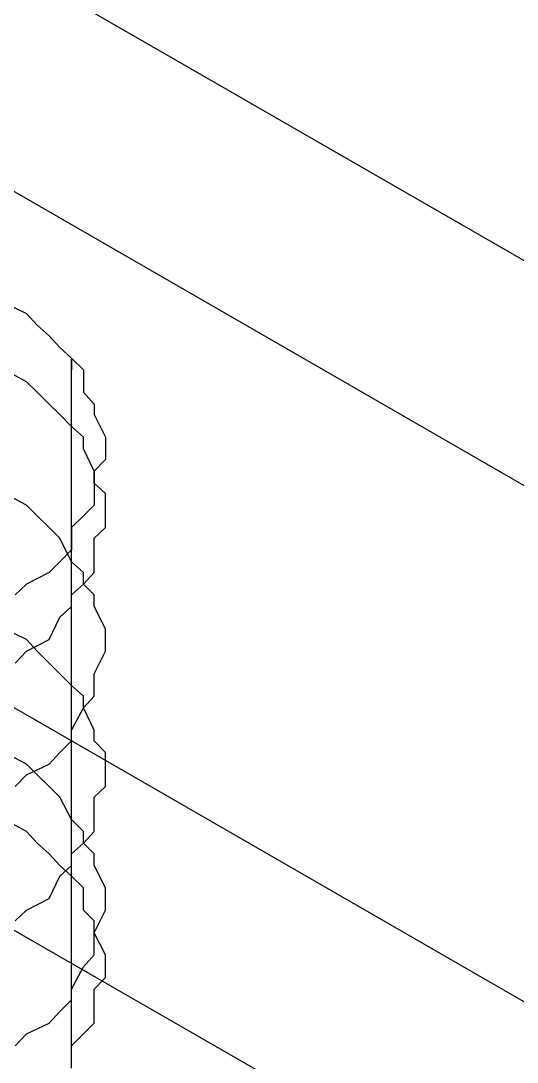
# Model space of a CAD drawing. Header units: millimetres. Extents: x 0 to 2112, y 8 to 1252.
# Drawn here: x 1192.81 to 1204.42, y 357.24 to 381.61 of the extents above; entities that cross this region are included whole.
import ezdxf

# ---------------------------------------------------------------- set-up
doc = ezdxf.new("R2010")
doc.units = ezdxf.units.MM
doc.layers.get('0').update_dxf_attribs({"linetype": 'CONTINUOUS'})

msp = doc.modelspace()

# ---------------------------------------------------------------- linework, layer by layer
at = {"color": 9}
for p, q in [((1183.44, 388.183), (1302.74, 319.439)), ((1183.44, 388.183), (1302.74, 319.439)), ((1183.44, 382.919), (1302.74, 314.178)), ((1183.44, 382.919), (1302.74, 314.178)), ((1287.7, 310.76), (1168.4, 379.501)), ((1287.7, 310.76), (1168.4, 379.501)), ((1192.42, 375.01), (1192.94, 374.763)), ((1192.42, 375.01), (1192.94, 374.763)), ((1192.94, 374.763), (1193.19, 374.488)), ((1192.94, 374.763), (1193.19, 374.488)), ((1193.19, 374.488), (1193.47, 374.241)), ((1193.19, 374.488), (1193.47, 374.241)), ((1287.7, 305.747), (1168.4, 374.241)), ((1287.7, 305.747), (1168.4, 374.241)), ((1193.47, 374.241), (1193.72, 373.966)), ((1193.47, 374.241), (1193.72, 373.966)), ((1193.72, 373.966), (1193.99, 373.719)), ((1193.72, 373.966), (1193.99, 373.719)), ((1193.99, 361.594), (1193.99, 373.719)), ((1193.99, 373.719), (1193.99, 373.44)), ((1193.99, 373.719), (1194.27, 373.44)), ((1193.99, 373.719), (1194.27, 373.44)), ((1192.94, 373.165), (1192.42, 373.44)), ((1194.27, 373.44), (1194.27, 372.918)), ((1194.27, 373.44), (1194.27, 372.918)), ((1193.19, 372.918), (1192.94, 373.165)), ((1193.47, 372.643), (1193.19, 372.918)), ((1194.27, 372.918), (1194.52, 372.643)), ((1194.27, 372.918), (1194.52, 372.643)), ((1193.72, 372.396), (1193.47, 372.643)), ((1194.52, 372.643), (1194.52, 372.396)), ((1194.52, 372.643), (1194.52, 372.396)), ((1193.99, 372.117), (1193.72, 372.396)), ((1194.52, 372.396), (1194.79, 371.87)), ((1194.52, 372.396), (1194.79, 371.87)), ((1194.27, 371.87), (1193.99, 372.117)), ((1194.27, 371.595), (1194.27, 371.87)), ((1194.79, 371.87), (1194.79, 371.595)), ((1194.79, 371.87), (1194.79, 371.595)), ((1194.52, 371.073), (1194.27, 371.595)), ((1194.79, 371.595), (1194.79, 371.348)), ((1194.79, 371.595), (1194.79, 371.348)), ((1194.79, 371.348), (1194.52, 371.073)), ((1194.79, 371.348), (1194.52, 371.073)), ((1194.52, 370.794), (1194.52, 371.073)), ((1194.52, 371.073), (1194.52, 370.547)), ((1194.52, 371.073), (1194.52, 370.547)), ((1194.79, 370.547), (1194.52, 370.794)), ((1192.94, 370.272), (1192.42, 370.547)), ((1194.52, 370.547), (1194.52, 370.272)), ((1194.52, 370.547), (1194.52, 370.272)), ((1194.79, 370.025), (1194.79, 370.547)), ((1193.19, 370.025), (1192.94, 370.272)), ((1194.52, 370.272), (1194.27, 370.025)), ((1194.52, 370.272), (1194.27, 370.025)), ((1193.47, 369.75), (1193.19, 370.025)), ((1194.27, 370.025), (1193.99, 369.75)), ((1194.27, 370.025), (1193.99, 369.75)), ((1194.79, 369.75), (1194.79, 370.025)), ((1193.72, 369.503), (1193.47, 369.75)), ((1193.99, 369.75), (1193.99, 369.228)), ((1193.99, 369.75), (1193.99, 369.228)), ((1194.52, 369.503), (1194.79, 369.75)), ((1193.99, 368.949), (1193.72, 369.503)), ((1193.99, 357.378), (1193.99, 369.503)), ((1193.99, 369.503), (1193.99, 369.228)), ((1194.52, 369.228), (1194.52, 369.503)), ((1193.99, 369.228), (1193.72, 368.949)), ((1193.99, 369.228), (1193.72, 368.949)), ((1194.52, 368.702), (1194.52, 369.228)), ((1193.72, 368.949), (1193.47, 368.702)), ((1193.72, 368.949), (1193.47, 368.702)), ((1194.27, 368.702), (1193.99, 368.949)), ((1193.47, 368.702), (1192.94, 368.427)), ((1193.47, 368.702), (1192.94, 368.427)), ((1194.27, 368.427), (1194.27, 368.702)), ((1194.27, 368.427), (1194.52, 368.702)), ((1192.94, 368.427), (1192.67, 368.18)), ((1192.94, 368.427), (1192.67, 368.18)), ((1193.99, 368.18), (1194.27, 368.427)), ((1194.52, 368.18), (1194.27, 368.427)), ((1193.99, 367.905), (1193.99, 368.18)), ((1194.52, 367.905), (1194.52, 368.18)), ((1193.72, 367.654), (1193.99, 367.905)), ((1194.79, 367.379), (1194.52, 367.905)), ((1193.47, 367.132), (1193.72, 367.654)), ((1192.94, 367.132), (1192.42, 367.379)), ((1194.79, 367.132), (1194.79, 367.379)), ((1193.19, 366.857), (1192.94, 367.132)), ((1192.94, 366.857), (1193.47, 367.132)), ((1194.79, 366.857), (1194.79, 367.132)), ((1192.67, 366.582), (1192.94, 366.857)), ((1193.47, 366.582), (1193.19, 366.857)), ((1194.52, 366.332), (1194.79, 366.857)), ((1193.72, 366.332), (1193.47, 366.582)), ((1193.99, 366.056), (1193.72, 366.332)), ((1194.52, 366.056), (1194.52, 366.332)), ((1194.27, 365.809), (1193.99, 366.056)), ((1194.52, 365.809), (1194.52, 366.056)), ((1194.27, 365.534), (1194.27, 365.809)), ((1194.27, 365.534), (1194.52, 365.809)), ((1193.99, 365.012), (1194.27, 365.534)), ((1194.52, 365.012), (1194.27, 365.534)), ((1193.99, 364.762), (1193.99, 365.012)), ((1194.52, 364.762), (1194.52, 365.012)), ((1193.72, 364.486), (1193.99, 364.762)), ((1194.79, 364.486), (1194.52, 364.762)), ((1192.94, 364.211), (1192.42, 364.486)), ((1193.47, 364.211), (1193.72, 364.486)), ((1194.79, 363.964), (1194.79, 364.486)), ((1193.19, 363.964), (1192.94, 364.211)), ((1192.94, 363.964), (1193.47, 364.211)), ((1192.67, 363.689), (1192.94, 363.964)), ((1193.47, 363.689), (1193.19, 363.964)), ((1194.79, 363.689), (1194.79, 363.964)), ((1193.72, 363.439), (1193.47, 363.689)), ((1194.52, 363.439), (1194.79, 363.689)), ((1193.99, 362.917), (1193.72, 363.439)), ((1194.52, 363.164), (1194.52, 363.439)), ((1194.52, 362.641), (1194.52, 363.164)), ((1192.94, 362.641), (1192.42, 362.917)), ((1192.94, 362.641), (1192.42, 362.917)), ((1194.27, 362.641), (1193.99, 362.917)), ((1193.19, 362.366), (1192.94, 362.641)), ((1193.19, 362.366), (1192.94, 362.641)), ((1194.27, 362.366), (1194.27, 362.641)), ((1194.27, 362.366), (1194.52, 362.641)), ((1193.47, 362.116), (1193.19, 362.366)), ((1193.47, 362.116), (1193.19, 362.366)), ((1193.99, 362.116), (1194.27, 362.366)), ((1194.52, 362.116), (1194.27, 362.366)), ((1193.72, 361.841), (1193.47, 362.116)), ((1193.72, 361.841), (1193.47, 362.116)), ((1193.99, 361.841), (1193.99, 362.116)), ((1194.52, 361.841), (1194.52, 362.116)), ((1193.99, 361.594), (1193.72, 361.841)), ((1193.72, 361.594), (1193.99, 361.841)), ((1193.99, 361.594), (1193.72, 361.841)), ((1194.79, 361.319), (1194.52, 361.841)), ((1193.47, 361.072), (1193.72, 361.594)), ((1194.27, 361.319), (1193.99, 361.594)), ((1194.27, 361.319), (1193.99, 361.594)), ((1194.27, 360.796), (1194.27, 361.319)), ((1194.27, 360.796), (1194.27, 361.319)), ((1194.79, 361.072), (1194.79, 361.319)), ((1192.94, 360.796), (1193.47, 361.072)), ((1194.79, 360.796), (1194.79, 361.072)), ((1192.67, 360.546), (1192.94, 360.796)), ((1194.52, 360.546), (1194.27, 360.796)), ((1194.52, 360.546), (1194.27, 360.796)), ((1194.52, 360.271), (1194.79, 360.796)), ((1194.52, 360.271), (1194.52, 360.546)), ((1194.52, 360.271), (1194.52, 360.546)), ((1194.79, 359.749), (1194.52, 360.271)), ((1194.52, 359.996), (1194.52, 360.271)), ((1194.79, 359.749), (1194.52, 360.271)), ((1194.52, 359.749), (1194.52, 359.996)), ((1194.27, 359.473), (1194.52, 359.749)), ((1194.79, 359.473), (1194.79, 359.749)), ((1194.79, 359.473), (1194.79, 359.749)), ((1193.99, 358.948), (1194.27, 359.473)), ((1194.79, 359.223), (1194.79, 359.473)), ((1194.79, 359.223), (1194.79, 359.473)), ((1194.52, 358.948), (1194.79, 359.223)), ((1194.52, 358.948), (1194.79, 359.223)), ((1193.99, 358.701), (1193.99, 358.948)), ((1194.52, 358.426), (1194.52, 358.948)), ((1194.52, 358.426), (1194.52, 358.948)), ((1193.72, 358.426), (1193.99, 358.701)), ((1193.47, 358.151), (1193.72, 358.426)), ((1194.52, 358.151), (1194.52, 358.426)), ((1194.52, 358.151), (1194.52, 358.426)), ((1192.94, 357.9), (1193.47, 358.151)), ((1194.27, 357.9), (1194.52, 358.151)), ((1194.27, 357.9), (1194.52, 358.151)), ((1192.67, 357.625), (1192.94, 357.9)), ((1193.99, 357.625), (1194.27, 357.9)), ((1193.99, 357.625), (1194.27, 357.9)), ((1193.99, 357.103), (1193.99, 357.625)), ((1193.99, 357.103), (1193.99, 357.625))]:
    msp.add_line(p, q, dxfattribs=at)

doc.saveas('drawing.dxf')
